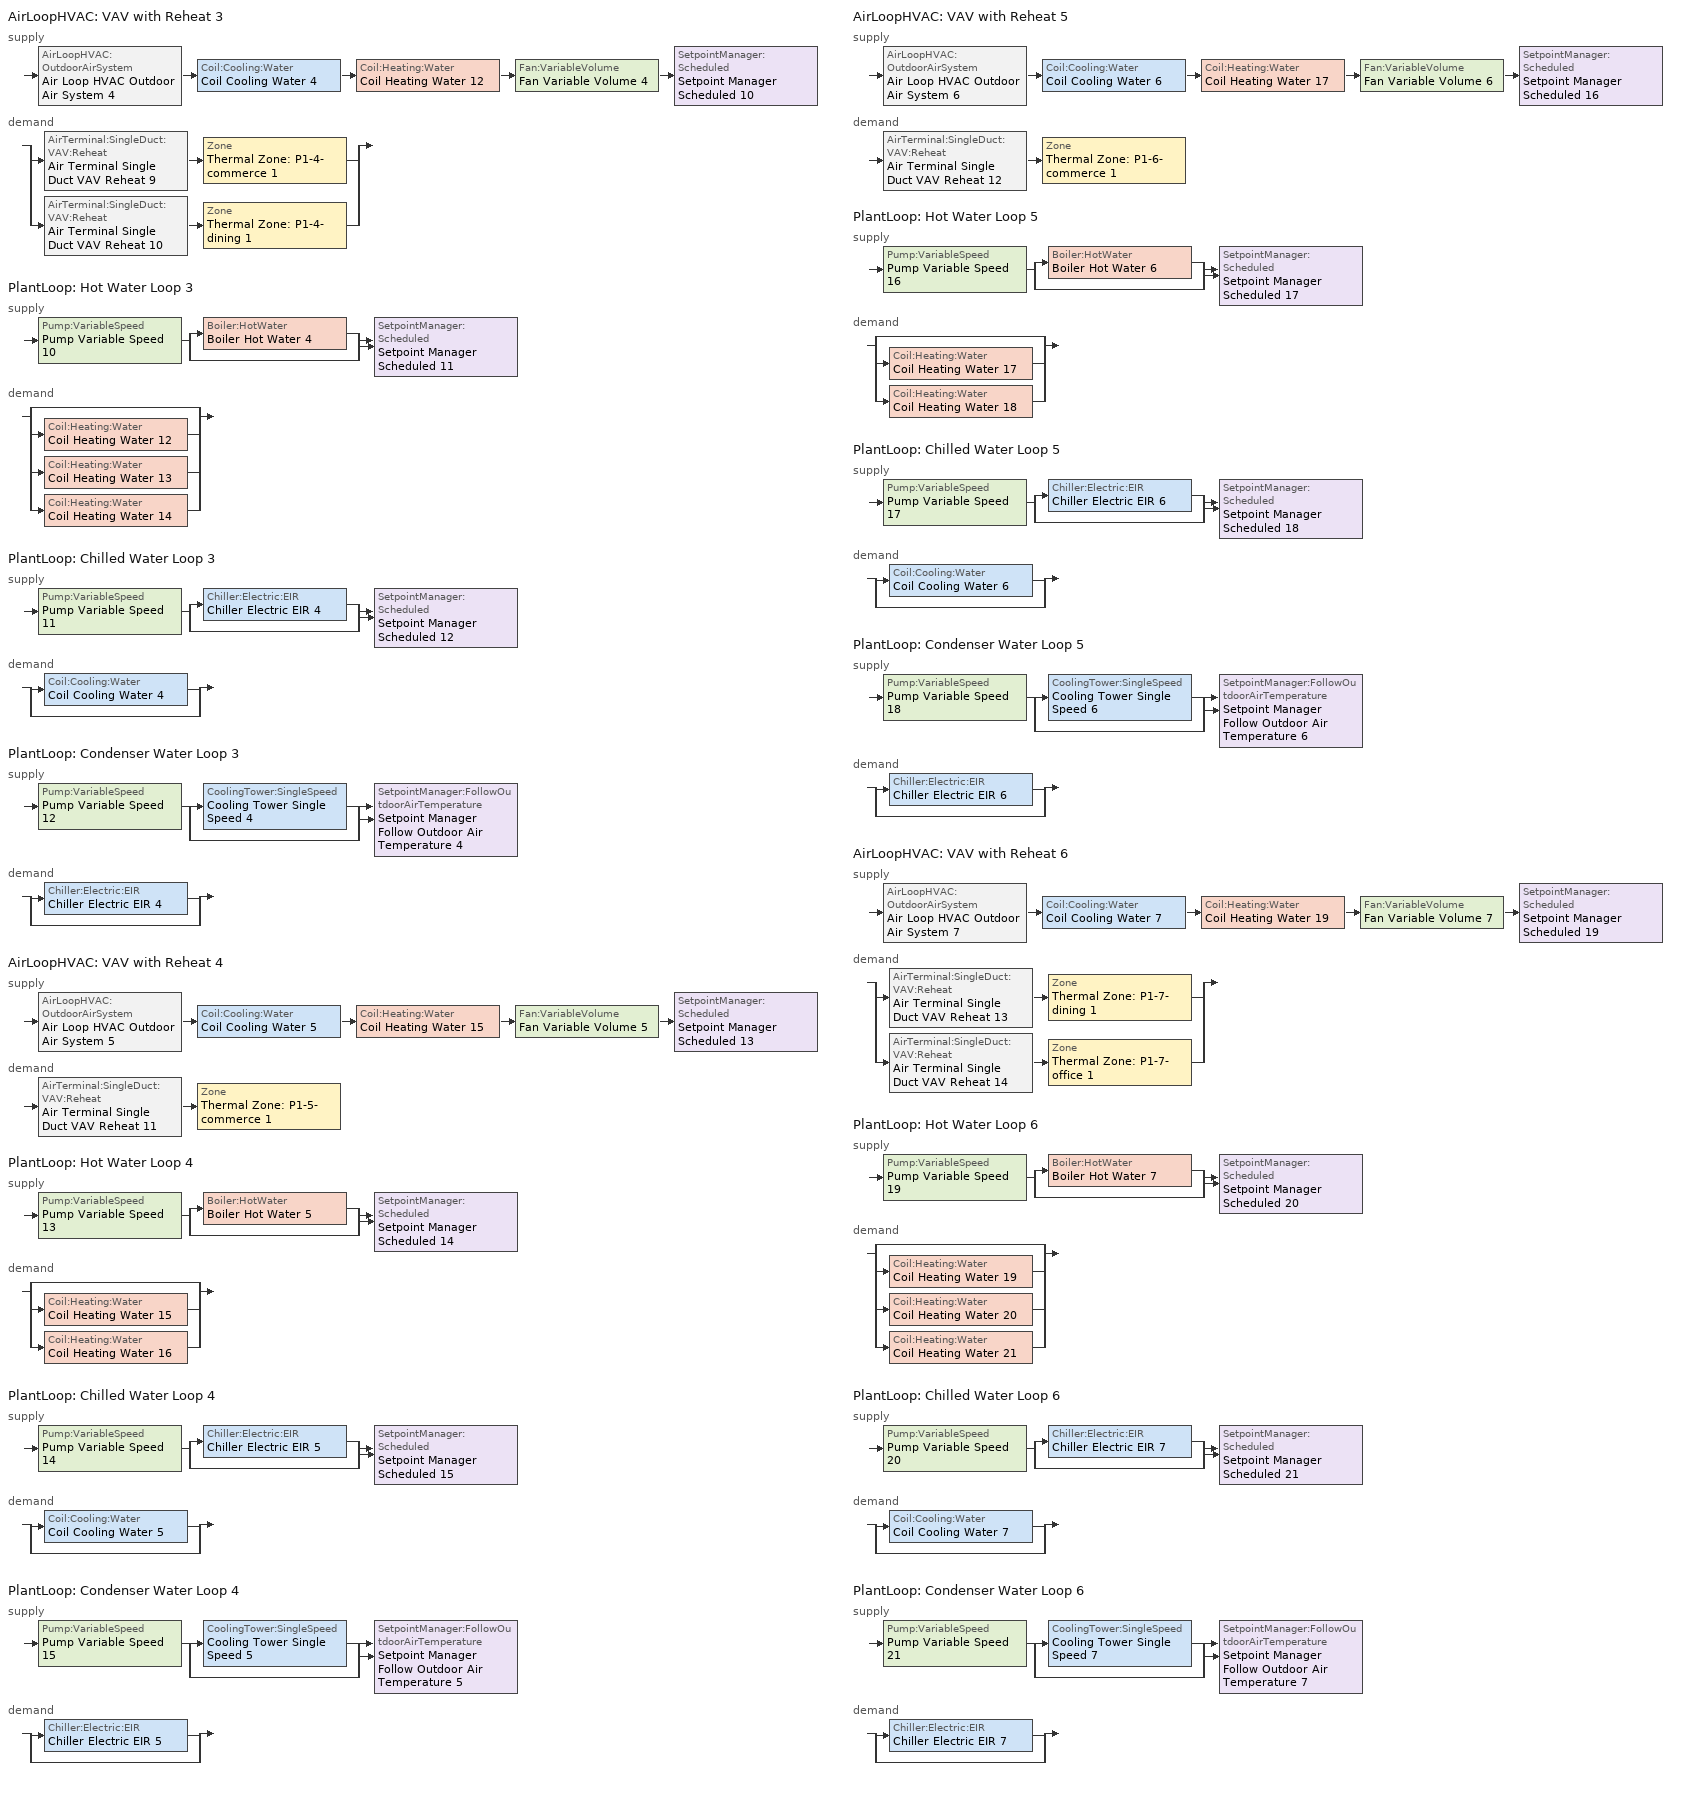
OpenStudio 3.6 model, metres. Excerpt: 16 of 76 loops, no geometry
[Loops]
AirLoopHVAC 'VAV with Reheat 3'
 supply: AirLoopHVAC:OutdoorAirSystem 'Air Loop HVAC Outdoor Air System 4' > Coil:Cooling:Water 'Coil Cooling Water 4' > Coil:Heating:Water 'Coil Heating Water 12' > Fan:VariableVolume 'Fan Variable Volume 4' > SetpointManager:Scheduled 'Setpoint Manager Scheduled 10'
 demand: split
  | AirTerminal:SingleDuct:VAV:Reheat 'Air Terminal Single Duct VAV Reheat 9' > Zone 'Thermal Zone: P1-4-commerce 1'
  | AirTerminal:SingleDuct:VAV:Reheat 'Air Terminal Single Duct VAV Reheat 10' > Zone 'Thermal Zone: P1-4-dining 1'
PlantLoop 'Hot Water Loop 3'
 supply: Pump:VariableSpeed 'Pump Variable Speed 10' > split
  | Boiler:HotWater 'Boiler Hot Water 4'
  | bypass
  join > SetpointManager:Scheduled 'Setpoint Manager Scheduled 11'
 demand: split
  | bypass
  | Coil:Heating:Water 'Coil Heating Water 12'
  | Coil:Heating:Water 'Coil Heating Water 13'
  | Coil:Heating:Water 'Coil Heating Water 14'
PlantLoop 'Chilled Water Loop 3'
 supply: Pump:VariableSpeed 'Pump Variable Speed 11' > split
  | Chiller:Electric:EIR 'Chiller Electric EIR 4'
  | bypass
  join > SetpointManager:Scheduled 'Setpoint Manager Scheduled 12'
 demand: split
  | Coil:Cooling:Water 'Coil Cooling Water 4'
  | bypass
PlantLoop 'Condenser Water Loop 3'
 supply: Pump:VariableSpeed 'Pump Variable Speed 12' > split
  | CoolingTower:SingleSpeed 'Cooling Tower Single Speed 4'
  | bypass
  join > SetpointManager:FollowOutdoorAirTemperature 'Setpoint Manager Follow Outdoor Air Temperature 4'
 demand: split
  | Chiller:Electric:EIR 'Chiller Electric EIR 4'
  | bypass
AirLoopHVAC 'VAV with Reheat 4'
 supply: AirLoopHVAC:OutdoorAirSystem 'Air Loop HVAC Outdoor Air System 5' > Coil:Cooling:Water 'Coil Cooling Water 5' > Coil:Heating:Water 'Coil Heating Water 15' > Fan:VariableVolume 'Fan Variable Volume 5' > SetpointManager:Scheduled 'Setpoint Manager Scheduled 13'
 demand: AirTerminal:SingleDuct:VAV:Reheat 'Air Terminal Single Duct VAV Reheat 11' > Zone 'Thermal Zone: P1-5-commerce 1'
PlantLoop 'Hot Water Loop 4'
 supply: Pump:VariableSpeed 'Pump Variable Speed 13' > split
  | Boiler:HotWater 'Boiler Hot Water 5'
  | bypass
  join > SetpointManager:Scheduled 'Setpoint Manager Scheduled 14'
 demand: split
  | bypass
  | Coil:Heating:Water 'Coil Heating Water 15'
  | Coil:Heating:Water 'Coil Heating Water 16'
PlantLoop 'Chilled Water Loop 4'
 supply: Pump:VariableSpeed 'Pump Variable Speed 14' > split
  | Chiller:Electric:EIR 'Chiller Electric EIR 5'
  | bypass
  join > SetpointManager:Scheduled 'Setpoint Manager Scheduled 15'
 demand: split
  | Coil:Cooling:Water 'Coil Cooling Water 5'
  | bypass
PlantLoop 'Condenser Water Loop 4'
 supply: Pump:VariableSpeed 'Pump Variable Speed 15' > split
  | CoolingTower:SingleSpeed 'Cooling Tower Single Speed 5'
  | bypass
  join > SetpointManager:FollowOutdoorAirTemperature 'Setpoint Manager Follow Outdoor Air Temperature 5'
 demand: split
  | Chiller:Electric:EIR 'Chiller Electric EIR 5'
  | bypass
AirLoopHVAC 'VAV with Reheat 5'
 supply: AirLoopHVAC:OutdoorAirSystem 'Air Loop HVAC Outdoor Air System 6' > Coil:Cooling:Water 'Coil Cooling Water 6' > Coil:Heating:Water 'Coil Heating Water 17' > Fan:VariableVolume 'Fan Variable Volume 6' > SetpointManager:Scheduled 'Setpoint Manager Scheduled 16'
 demand: AirTerminal:SingleDuct:VAV:Reheat 'Air Terminal Single Duct VAV Reheat 12' > Zone 'Thermal Zone: P1-6-commerce 1'
PlantLoop 'Hot Water Loop 5'
 supply: Pump:VariableSpeed 'Pump Variable Speed 16' > split
  | Boiler:HotWater 'Boiler Hot Water 6'
  | bypass
  join > SetpointManager:Scheduled 'Setpoint Manager Scheduled 17'
 demand: split
  | bypass
  | Coil:Heating:Water 'Coil Heating Water 17'
  | Coil:Heating:Water 'Coil Heating Water 18'
PlantLoop 'Chilled Water Loop 5'
 supply: Pump:VariableSpeed 'Pump Variable Speed 17' > split
  | Chiller:Electric:EIR 'Chiller Electric EIR 6'
  | bypass
  join > SetpointManager:Scheduled 'Setpoint Manager Scheduled 18'
 demand: split
  | Coil:Cooling:Water 'Coil Cooling Water 6'
  | bypass
PlantLoop 'Condenser Water Loop 5'
 supply: Pump:VariableSpeed 'Pump Variable Speed 18' > split
  | CoolingTower:SingleSpeed 'Cooling Tower Single Speed 6'
  | bypass
  join > SetpointManager:FollowOutdoorAirTemperature 'Setpoint Manager Follow Outdoor Air Temperature 6'
 demand: split
  | Chiller:Electric:EIR 'Chiller Electric EIR 6'
  | bypass
AirLoopHVAC 'VAV with Reheat 6'
 supply: AirLoopHVAC:OutdoorAirSystem 'Air Loop HVAC Outdoor Air System 7' > Coil:Cooling:Water 'Coil Cooling Water 7' > Coil:Heating:Water 'Coil Heating Water 19' > Fan:VariableVolume 'Fan Variable Volume 7' > SetpointManager:Scheduled 'Setpoint Manager Scheduled 19'
 demand: split
  | AirTerminal:SingleDuct:VAV:Reheat 'Air Terminal Single Duct VAV Reheat 13' > Zone 'Thermal Zone: P1-7-dining 1'
  | AirTerminal:SingleDuct:VAV:Reheat 'Air Terminal Single Duct VAV Reheat 14' > Zone 'Thermal Zone: P1-7-office 1'
PlantLoop 'Hot Water Loop 6'
 supply: Pump:VariableSpeed 'Pump Variable Speed 19' > split
  | Boiler:HotWater 'Boiler Hot Water 7'
  | bypass
  join > SetpointManager:Scheduled 'Setpoint Manager Scheduled 20'
 demand: split
  | bypass
  | Coil:Heating:Water 'Coil Heating Water 19'
  | Coil:Heating:Water 'Coil Heating Water 20'
  | Coil:Heating:Water 'Coil Heating Water 21'
PlantLoop 'Chilled Water Loop 6'
 supply: Pump:VariableSpeed 'Pump Variable Speed 20' > split
  | Chiller:Electric:EIR 'Chiller Electric EIR 7'
  | bypass
  join > SetpointManager:Scheduled 'Setpoint Manager Scheduled 21'
 demand: split
  | Coil:Cooling:Water 'Coil Cooling Water 7'
  | bypass
PlantLoop 'Condenser Water Loop 6'
 supply: Pump:VariableSpeed 'Pump Variable Speed 21' > split
  | CoolingTower:SingleSpeed 'Cooling Tower Single Speed 7'
  | bypass
  join > SetpointManager:FollowOutdoorAirTemperature 'Setpoint Manager Follow Outdoor Air Temperature 7'
 demand: split
  | Chiller:Electric:EIR 'Chiller Electric EIR 7'
  | bypass
[Sizing:Zone] Zone Cooling Design Supply Air Temperature Input Method=SupplyAirTemperature; Zone Cooling Design Supply Air Temperature {C}=14; Zone Cooling Design Supply Air Temperature Difference {deltaC}=11.11; Zone Heating Design Supply Air Temperature Input Method=SupplyAirTemperature; Zone Heating Design Supply Air Temperature {C}=40; Zone Heating Design Supply Air Temperature Difference {deltaC}=11.11; Zone Cooling Design Supply Air Humidity Ratio {kg-H2O/kg-air}=0.0085; Zone Heating Design Supply Air Humidity Ratio {kg-H2O/kg-air}=0.008; Cooling Design Air Flow Method=DesignDay; Heating Design Air Flow Method=DesignDay; Account for Dedicated Outdoor Air System=No; Dedicated Outdoor Air System Control Strategy=NeutralSupplyAir; Dedicated Outdoor Air Low Setpoint Temperature for Design {C}=autosize; Dedicated Outdoor Air High Setpoint Temperature for Design {C}=autosize; Zone Load Sizing Method=Sensible Load Only No Latent Load; Zone Latent Cooling Design Supply Air Humidity Ratio Input Method=HumidityRatioDifference; Zone Cooling Design Supply Air Humidity Ratio Difference {kgWater/kgDryAir}=0.005; Zone Latent Heating Design Supply Air Humidity Ratio Input Method=HumidityRatioDifference; Zone Humidification Design Supply Air Humidity Ratio Difference {kgWater/kgDryAir}=0.005
Thermal Zone: P1-4-commerce 1; Thermal Zone: P1-4-dining 1; Thermal Zone: P1-5-commerce 1; Thermal Zone: P1-6-commerce 1; Thermal Zone: P1-7-dining 1; Thermal Zone: P1-7-office 1
[Zone equipment]
Thermal Zone: P1-4-commerce 1: Air Terminal Single Duct VAV Reheat 9
Thermal Zone: P1-4-dining 1: Air Terminal Single Duct VAV Reheat 10
Thermal Zone: P1-5-commerce 1: Air Terminal Single Duct VAV Reheat 11
Thermal Zone: P1-6-commerce 1: Air Terminal Single Duct VAV Reheat 12
Thermal Zone: P1-7-dining 1: Air Terminal Single Duct VAV Reheat 13
Thermal Zone: P1-7-office 1: Air Terminal Single Duct VAV Reheat 14
[AirLoopHVAC] Availability Schedule=Always On; Design Supply Air Flow Rate {m3/s}=autosize; Design Return Air Flow Fraction of Supply Air Flow=1
VAV with Reheat 3; VAV with Reheat 4; VAV with Reheat 5; VAV with Reheat 6
[Sizing:System] Central Heating Maximum System Air Flow Ratio=0.3; Preheat Design Temperature {C}=7; Preheat Design Humidity Ratio {kg-H2O/kg-Air}=0.008; Precool Design Temperature {C}=12.8; Precool Design Humidity Ratio {kg-H2O/kg-Air}=0.008; Central Cooling Design Supply Air Temperature {C}=12.8; Central Heating Design Supply Air Temperature {C}=12.8; 100% Outdoor Air in Cooling=Yes; 100% Outdoor Air in Heating=Yes; Central Cooling Design Supply Air Humidity Ratio {kg-H2O/kg-Air}=0.0085; Zone Maximum Outdoor Air Fraction=1; Cooling Supply Air Flow Rate Per Floor Area {m3/s-m2}=0.00996765; Cooling Fraction of Autosized Cooling Supply Air Flow Rate=1; Cooling Supply Air Flow Rate Per Unit Cooling Capacity {m3/s-W}=3.94755e-05; Heating Supply Air Flow Rate Per Floor Area {m3/s-m2}=0.00996765; Heating Fraction of Autosized Heating Supply Air Flow Rate=1; Heating Fraction of Autosized Cooling Supply Air Flow Rate=1; Heating Supply Air Flow Rate Per Unit Heating Capacity {m3/s-W}=3.15882e-05; Cooling Design Capacity Method=CoolingDesignCapacity; Cooling Design Capacity {W}=autosize; Cooling Design Capacity Per Floor Area {W/m2}=234.7; Fraction of Autosized Cooling Design Capacity=1; Heating Design Capacity Method=HeatingDesignCapacity; Heating Design Capacity {W}=autosize; Heating Design Capacity Per Floor Area {W/m2}=157; Fraction of Autosized Heating Design Capacity=1; Central Cooling Capacity Control Method=OnOff; Occupant Diversity=autosize
VAV with Reheat 3; VAV with Reheat 4; VAV with Reheat 5; VAV with Reheat 6
[Fan:VariableVolume] Availability Schedule=Always On Discrete; Fan Total Efficiency=0.6045; Pressure Rise {Pa}=500; Maximum Flow Rate {m3/s}=Autosize; Fan Power Minimum Flow Rate Input Method=FixedFlowRate; Fan Power Minimum Flow Fraction=0; Fan Power Minimum Air Flow Rate {m3/s}=0; Motor Efficiency=0.93; Motor In Airstream Fraction=1; Fan Power Coefficient 1=0.0407599; Fan Power Coefficient 2=0.088045; Fan Power Coefficient 3=-0.0729261; Fan Power Coefficient 4=0.94374; Fan Power Coefficient 5=0
Fan Variable Volume 4; Fan Variable Volume 5; Fan Variable Volume 6; Fan Variable Volume 7
[Coil:Heating:Water] Availability Schedule=Always On Discrete
Coil Heating Water 12; Coil Heating Water 13; Coil Heating Water 14; Coil Heating Water 15; Coil Heating Water 16; Coil Heating Water 17; Coil Heating Water 18; Coil Heating Water 19; Coil Heating Water 20; Coil Heating Water 21
[Coil:Cooling:Water] Availability Schedule=Always On Discrete
Coil Cooling Water 4; Coil Cooling Water 5; Coil Cooling Water 6; Coil Cooling Water 7
[SetpointManager:Scheduled] Control Variable=Temperature
Name | Schedule
Setpoint Manager Scheduled 10 | Deck_Temperature 3
Setpoint Manager Scheduled 11 | Hot_Water_Temperature 3
Setpoint Manager Scheduled 12 | Chilled_Water_Temperature 3
Setpoint Manager Scheduled 13 | Deck_Temperature 4
Setpoint Manager Scheduled 14 | Hot_Water_Temperature 4
Setpoint Manager Scheduled 15 | Chilled_Water_Temperature 4
Setpoint Manager Scheduled 16 | Deck_Temperature 5
Setpoint Manager Scheduled 17 | Hot_Water_Temperature 5
Setpoint Manager Scheduled 18 | Chilled_Water_Temperature 5
Setpoint Manager Scheduled 19 | Deck_Temperature 6
Setpoint Manager Scheduled 20 | Hot_Water_Temperature 6
Setpoint Manager Scheduled 21 | Chilled_Water_Temperature 6
[Controller:OutdoorAir] Minimum Outdoor Air Flow Rate {m3/s}=0; Maximum Outdoor Air Flow Rate {m3/s}=Autosize; Economizer Control Type=NoEconomizer; Economizer Control Action Type=ModulateFlow; Economizer Maximum Limit Dry-Bulb Temperature {C}=28; Economizer Maximum Limit Enthalpy {J/kg}=64000; Economizer Minimum Limit Dry-Bulb Temperature {C}=-100; Lockout Type=NoLockout; Minimum Limit Type=FixedMinimum; High Humidity Control=No; Heat Recovery Bypass Control Type=BypassWhenWithinEconomizerLimits
Name | Controller Mechanical Ventilation
Controller Outdoor Air 4 | Controller Mechanical Ventilation 4
Controller Outdoor Air 5 | Controller Mechanical Ventilation 5
Controller Outdoor Air 6 | Controller Mechanical Ventilation 6
Controller Outdoor Air 7 | Controller Mechanical Ventilation 7
[Controller:MechanicalVentilation] Availability Schedule=Always On Discrete
Controller Mechanical Ventilation 4; Controller Mechanical Ventilation 5; Controller Mechanical Ventilation 6; Controller Mechanical Ventilation 7
[AirLoopHVAC:OutdoorAirSystem]
Name | Controller
Air Loop HVAC Outdoor Air System 4 | Controller Outdoor Air 4
Air Loop HVAC Outdoor Air System 5 | Controller Outdoor Air 5
Air Loop HVAC Outdoor Air System 6 | Controller Outdoor Air 6
Air Loop HVAC Outdoor Air System 7 | Controller Outdoor Air 7
[PlantLoop] Glycol Concentration=0; Plant Loop Volume {m3}=Autocalculate; Load Distribution Scheme=Optimal
Name | Fluid Type
Hot Water Loop 3; Hot Water Loop 4; Hot Water Loop 5; Hot Water Loop 6 | Water
Chilled Water Loop 3; Condenser Water Loop 3; Chilled Water Loop 4; Condenser Water Loop 4; Chilled Water Loop 5; Condenser Water Loop 5; Chilled Water Loop 6; Condenser Water Loop 6
[Sizing:Plant] Sizing Option=NonCoincident; Zone Timesteps in Averaging Window=1; Coincident Sizing Factor Mode=None
Name | Loop Type | Design Loop Exit Temperature {C} | Loop Design Temperature Difference {deltaC}
Hot Water Loop 3; Hot Water Loop 4; Hot Water Loop 5; Hot Water Loop 6 | Heating | 82 | 11
Chilled Water Loop 3; Chilled Water Loop 4; Chilled Water Loop 5; Chilled Water Loop 6 | Cooling | 7.22 | 6.67
Condenser Water Loop 3; Condenser Water Loop 4; Condenser Water Loop 5; Condenser Water Loop 6 | Condenser | 29.4 | 5.6
[Pump:VariableSpeed] Pump Control Type=Intermittent; Skin Loss Radiative Fraction=0.5; Design Power Sizing Method=PowerPerFlowPerPressure; Design Electric Power per Unit Flow Rate {W/(m3/s)}=348701.1; Design Shaft Power per Unit Flow Rate per Unit Head {W-s/m3-Pa}=1.28205; Design Minimum Flow Rate Fraction=0
Pump Variable Speed 10; Pump Variable Speed 11; Pump Variable Speed 12; Pump Variable Speed 13; Pump Variable Speed 14; Pump Variable Speed 15; Pump Variable Speed 16; Pump Variable Speed 17; Pump Variable Speed 18; Pump Variable Speed 19; Pump Variable Speed 20; Pump Variable Speed 21
[Boiler:HotWater] Efficiency Curve Temperature Evaluation Variable=LeavingBoiler; Water Outlet Upper Temperature Limit {C}=99; Boiler Flow Mode=ConstantFlow; Parasitic Electric Load {W}=0; Sizing Factor=1
Name | Normalized Boiler Efficiency Curve
Boiler Hot Water 4 | Boiler Efficiency 3
Boiler Hot Water 5 | Boiler Efficiency 4
Boiler Hot Water 6 | Boiler Efficiency 5
Boiler Hot Water 7 | Boiler Efficiency 6
[Controller:WaterCoil]
Name | Water Coil | Action
Controller Water Coil 7 | Coil Heating Water 12 | Normal
Controller Water Coil 8 | Coil Cooling Water 4 | Reverse
Controller Water Coil 9 | Coil Heating Water 15 | Normal
Controller Water Coil 10 | Coil Cooling Water 5 | Reverse
Controller Water Coil 11 | Coil Heating Water 17 | Normal
Controller Water Coil 12 | Coil Cooling Water 6 | Reverse
Controller Water Coil 13 | Coil Heating Water 19 | Normal
Controller Water Coil 14 | Coil Cooling Water 7 | Reverse
[Chiller:Electric:EIR] Reference Capacity {W}=Autosize; Reference COP {W/W}=5.5; Reference Chilled Water Flow Rate {m3/s}=Autosize; Condenser Type=WaterCooled; Design Heat Recovery Water Flow Rate {m3/s}=Autosize; Sizing Factor=1; Basin Heater Capacity {W/K}=0; Basin Heater Setpoint Temperature {C}=10; Condenser Heat Recovery Relative Capacity Fraction=1
Name | Cooling Capacity Function of Temperature Curve | Electric Input to Cooling Output Ratio Function of Temperature Curve | Electric Input to Cooling Output Ratio Function of Part Load Ratio Curve
Chiller Electric EIR 4 | Curve Biquadratic 7 | Curve Biquadratic 8 | Curve Quadratic 4
Chiller Electric EIR 5 | Curve Biquadratic 9 | Curve Biquadratic 10 | Curve Quadratic 5
Chiller Electric EIR 6 | Curve Biquadratic 11 | Curve Biquadratic 12 | Curve Quadratic 6
Chiller Electric EIR 7 | Curve Biquadratic 13 | Curve Biquadratic 14 | Curve Quadratic 7
[AirTerminal:SingleDuct:VAV:Reheat] Availability Schedule=Always On Discrete; Maximum Air Flow Rate {m3/s}=AutoSize; Zone Minimum Air Flow Input Method=Constant; Constant Minimum Air Flow Fraction=0.3; Fixed Minimum Air Flow Rate {m3/s}=0; Maximum Hot Water or Steam Flow Rate {m3/s}=AutoSize; Minimum Hot Water or Steam Flow Rate {m3/s}=0; Convergence Tolerance=0.001; Damper Heating Action=Normal; Maximum Flow per Zone Floor Area During Reheat {m3/s-m2}=AutoSize; Maximum Flow Fraction During Reheat=AutoSize; Maximum Reheat Air Temperature {C}=35; Control For Outdoor Air=No
Name | Reheat Coil
Air Terminal Single Duct VAV Reheat 9 | Coil Heating Water 13
Air Terminal Single Duct VAV Reheat 10 | Coil Heating Water 14
Air Terminal Single Duct VAV Reheat 11 | Coil Heating Water 16
Air Terminal Single Duct VAV Reheat 12 | Coil Heating Water 18
Air Terminal Single Duct VAV Reheat 13 | Coil Heating Water 20
Air Terminal Single Duct VAV Reheat 14 | Coil Heating Water 21
[CoolingTower:SingleSpeed] Design Water Flow Rate {m3/s}=autosize; Design Air Flow Rate {m3/s}=autosize; Fan Power at Design Air Flow Rate {W}=autosize; U-Factor Times Area Value at Design Air Flow Rate {W/K}=autosize; Air Flow Rate in Free Convection Regime {m3/s}=autosize; U-Factor Times Area Value at Free Convection Air Flow Rate {W/K}=autosize; Performance Input Method=UFactorTimesAreaAndDesignWaterFlowRate; Free Convection Capacity {W}=0; Basin Heater Capacity {W/K}=0; Basin Heater Setpoint Temperature {C}=2; Evaporation Loss Mode=LossFactor; Evaporation Loss Factor {percent/K}=0.2; Drift Loss Percent {percent}=0.008; Blowdown Calculation Mode=ConcentrationRatio; Blowdown Concentration Ratio=3; Capacity Control=FanCycling; Number of Cells=1; Cell Control=MinimalCell; Cell Minimum  Water Flow Rate Fraction=0.33; Cell Maximum Water Flow Rate Fraction=2.5; Sizing Factor=1; Free Convection Air Flow Rate Sizing Factor=0.1; Free Convection U-Factor Times Area Value Sizing Factor=0.1; Heat Rejection Capacity and Nominal Capacity Sizing Ratio=1.25; Free Convection Nominal Capacity Sizing Factor=0.1; Design Inlet Air Dry-Bulb Temperature {C}=35; Design Inlet Air Wet-Bulb Temperature {C}=25.6; Design Approach Temperature {deltaC}=autosize; Design Range Temperature {deltaC}=autosize
Cooling Tower Single Speed 4; Cooling Tower Single Speed 5; Cooling Tower Single Speed 6; Cooling Tower Single Speed 7
[SetpointManager:FollowOutdoorAirTemperature] Control Variable=Temperature; Reference Temperature Type=OutdoorAirWetBulb; Offset Temperature Difference {deltaC}=1.5; Maximum Setpoint Temperature {C}=80; Minimum Setpoint Temperature {C}=6
Setpoint Manager Follow Outdoor Air Temperature 4; Setpoint Manager Follow Outdoor Air Temperature 5; Setpoint Manager Follow Outdoor Air Temperature 6; Setpoint Manager Follow Outdoor Air Temperature 7
[Schedule:Constant]
Always On Discrete: Value=1
[Schedule:Ruleset]
Name | Default Day Schedule | Summer Design Day Schedule | Winter Design Day Schedule
Deck_Temperature 3 | Deck_Temperature_Default 3 | Deck_Temperature_Summer_Design_Day 3 | Deck_Temperature_Winter_Design_Day 3
Hot_Water_Temperature 3 | Hot_Water_Temperature_Default 3 | Hot_Water_Temperature_Summer_Design_Day 3 | Hot_Water_Temperature_Winter_Design_Day 3
Chilled_Water_Temperature 3 | Chilled_Water_Temperature_Default 3 | Chilled_Water_Temperature_Summer_Design_Day 3 | Chilled_Water_Temperature_Winter_Design_Day 3
Deck_Temperature 4 | Deck_Temperature_Default 4 | Deck_Temperature_Summer_Design_Day 4 | Deck_Temperature_Winter_Design_Day 4
Hot_Water_Temperature 4 | Hot_Water_Temperature_Default 4 | Hot_Water_Temperature_Summer_Design_Day 4 | Hot_Water_Temperature_Winter_Design_Day 4
Chilled_Water_Temperature 4 | Chilled_Water_Temperature_Default 4 | Chilled_Water_Temperature_Summer_Design_Day 4 | Chilled_Water_Temperature_Winter_Design_Day 4
Deck_Temperature 5 | Deck_Temperature_Default 5 | Deck_Temperature_Summer_Design_Day 5 | Deck_Temperature_Winter_Design_Day 5
Hot_Water_Temperature 5 | Hot_Water_Temperature_Default 5 | Hot_Water_Temperature_Summer_Design_Day 5 | Hot_Water_Temperature_Winter_Design_Day 5
Chilled_Water_Temperature 5 | Chilled_Water_Temperature_Default 5 | Chilled_Water_Temperature_Summer_Design_Day 5 | Chilled_Water_Temperature_Winter_Design_Day 5
Deck_Temperature 6 | Deck_Temperature_Default 6 | Deck_Temperature_Summer_Design_Day 6 | Deck_Temperature_Winter_Design_Day 6
Hot_Water_Temperature 6 | Hot_Water_Temperature_Default 6 | Hot_Water_Temperature_Summer_Design_Day 6 | Hot_Water_Temperature_Winter_Design_Day 6
Chilled_Water_Temperature 6 | Chilled_Water_Temperature_Default 6 | Chilled_Water_Temperature_Summer_Design_Day 6 | Chilled_Water_Temperature_Winter_Design_Day 6
Always On | Always On Default
[Schedule:Day]
Deck_Temperature_Default 3; Deck_Temperature_Summer_Design_Day 3; Deck_Temperature_Winter_Design_Day 3; Deck_Temperature_Default 4; Deck_Temperature_Summer_Design_Day 4; Deck_Temperature_Winter_Design_Day 4; Deck_Temperature_Default 5; Deck_Temperature_Summer_Design_Day 5; Deck_Temperature_Winter_Design_Day 5; Deck_Temperature_Default 6; Deck_Temperature_Summer_Design_Day 6; Deck_Temperature_Winter_Design_Day 6: 24, 0, 12.8
Hot_Water_Temperature_Default 3; Hot_Water_Temperature_Summer_Design_Day 3; Hot_Water_Temperature_Winter_Design_Day 3; Hot_Water_Temperature_Default 4; Hot_Water_Temperature_Summer_Design_Day 4; Hot_Water_Temperature_Winter_Design_Day 4; Hot_Water_Temperature_Default 5; Hot_Water_Temperature_Summer_Design_Day 5; Hot_Water_Temperature_Winter_Design_Day 5; Hot_Water_Temperature_Default 6; Hot_Water_Temperature_Summer_Design_Day 6; Hot_Water_Temperature_Winter_Design_Day 6: 24, 0, 67
Chilled_Water_Temperature_Default 3; Chilled_Water_Temperature_Summer_Design_Day 3; Chilled_Water_Temperature_Winter_Design_Day 3; Chilled_Water_Temperature_Default 4; Chilled_Water_Temperature_Summer_Design_Day 4; Chilled_Water_Temperature_Winter_Design_Day 4; Chilled_Water_Temperature_Default 5; Chilled_Water_Temperature_Summer_Design_Day 5; Chilled_Water_Temperature_Winter_Design_Day 5; Chilled_Water_Temperature_Default 6; Chilled_Water_Temperature_Summer_Design_Day 6; Chilled_Water_Temperature_Winter_Design_Day 6: 24, 0, 6.7
Always On Default: 24, 0, 1
[Curve:Biquadratic]
Name | Coefficient1 Constant | Coefficient2 x | Coefficient3 x**2 | Coefficient4 y | Coefficient5 y**2 | Coefficient6 x*y | Minimum Value of x | Maximum Value of x | Minimum Value of y | Maximum Value of y | Input Unit Type for X | Input Unit Type for Y | Output Unit Type
Boiler Efficiency 3; Boiler Efficiency 4; Boiler Efficiency 5; Boiler Efficiency 6 | 1 | 0 | 0 | 0 | 0 | 0 | 0 | 1 | 0 | 1 | Dimensionless | Dimensionless | Dimensionless
Curve Biquadratic 7; Curve Biquadratic 9; Curve Biquadratic 11; Curve Biquadratic 13 | 0.258 | 0.0389 | -0.000217 | 0.0469 | -0.000943 | -0.000343 | 5 | 10 | 24 | 35
Curve Biquadratic 8; Curve Biquadratic 10; Curve Biquadratic 12; Curve Biquadratic 14 | 0.934 | -0.0582 | 0.0045 | 0.00243 | 0.000486 | -0.00122 | 5 | 10 | 24 | 35
[Curve:Quadratic] Coefficient1 Constant=0.222903; Coefficient2 x=0.313387; Coefficient3 x**2=0.46371; Minimum Value of x=0; Maximum Value of x=1
Curve Quadratic 4; Curve Quadratic 5; Curve Quadratic 6; Curve Quadratic 7
